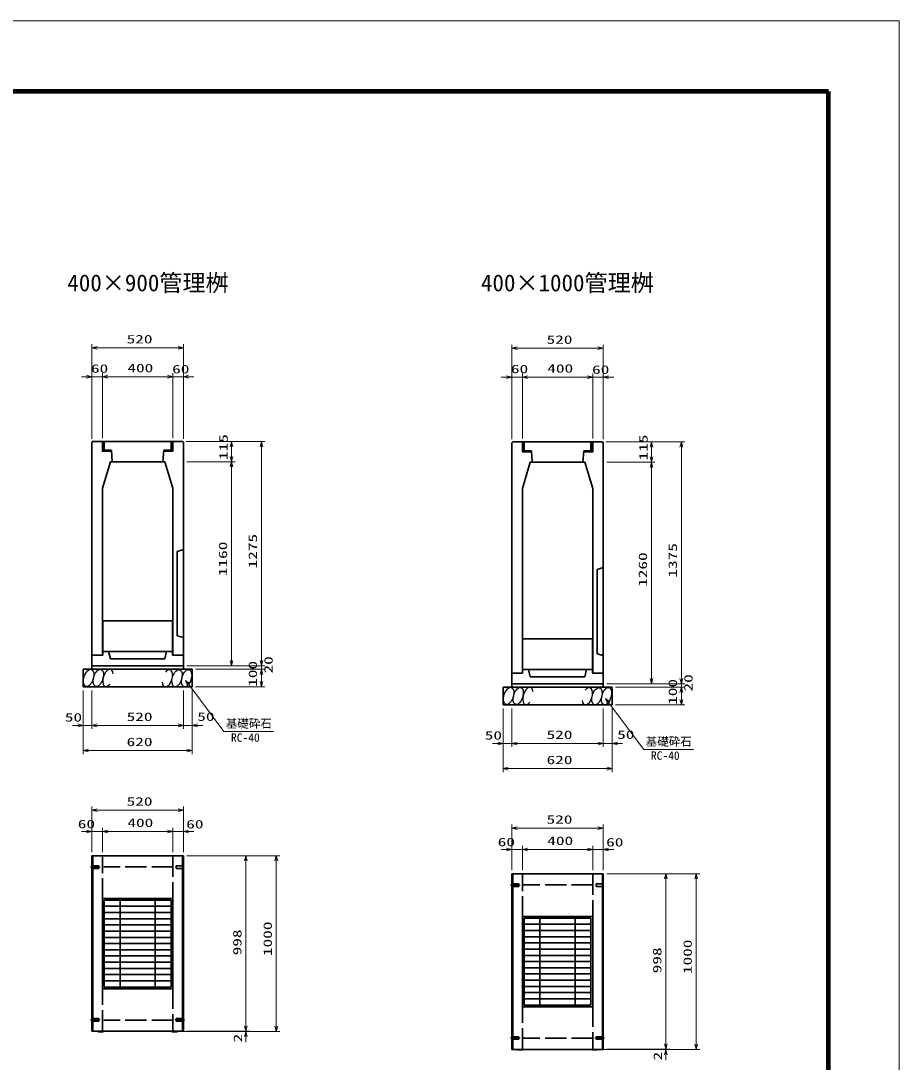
# Model space of a CAD drawing. Units: millimetres on the paper. Extents: x 0 to 841, y 0 to 594.
# Drawn here: x 591.3 to 841, y 298 to 594 of the extents above; entities that cross this region are included whole.
import ezdxf
from ezdxf.enums import TextEntityAlignment as Align

# ---------------------------------------------------------------- set-up
doc = ezdxf.new("R2010")
doc.units = ezdxf.units.MM
doc.linetypes.add('DASHED', pattern=[7.5, 6, -1.5])
doc.linetypes.add('USER2', pattern=[18.5, 12, -1.5, 3.5, -1.5])
for name, color, linetype, lineweight in [('D-BMK（構造物基準線）', 2, 'USER2', 18), ('D-STR-DIM（寸法）', 7, 'Continuous', 13), ('D-STR-HTXT(基礎砕石-旗)', 7, 'Continuous', 13), ('D-STR-STRF(グリ)', 7, 'Continuous', 25), ('D-STR（構造物）', 1, 'Continuous', 35), ('D-TTL-LINE（区切線）', 7, 'Continuous', 18), ('D-TTL（外枠）', 2, 'Continuous', 140)]:
    doc.layers.add(name, color=color, linetype=linetype, lineweight=lineweight)
doc.layers.add('D-STR-TXT(文字)', color=7, linetype='Continuous')
doc.styles.add('ＭＳ ゴシック', font='')
doc.styles.get('ＭＳ ゴシック').set_extended_font_data('MS Gothic')

# ---------------------------------------------------------------- blocks, each defined once
blk = doc.blocks.new('_Open30')
at = {"color": 7, "linetype": 'Continuous', "lineweight": 13}
for p, q in [((-1, 0.2679), (0, 0)), ((0, 0), (-1, -0.2679)), ((0, 0), (-1, 0))]:
    blk.add_line(p, q, dxfattribs=at)

msp = doc.modelspace()

# ---------------------------------------------------------------- linework, layer by layer
at = {"layer": 'D-BMK（構造物基準線）'}
for p, q in [((611.026, 353.4), (613.876, 353.4)), ((730.413, 348.28), (733.262, 348.28)), ((611.026, 310), (613.876, 310)), ((637.95, 310), (635.1, 310)), ((730.413, 304.88), (733.262, 304.88)), ((757.337, 304.88), (754.487, 304.88))]:
    msp.add_line(p, q, dxfattribs=at)
at = {"layer": 'D-STR-DIM（寸法）'}
for p, q in [((611.489, 493.836), (611.489, 502.044)), ((612.989, 501.044), (635.988, 501.044)), ((637.488, 493.836), (637.488, 502.044)), ((730.875, 493.716), (730.875, 501.925)), ((732.375, 500.925), (755.375, 500.925)), ((756.875, 493.716), (756.875, 501.925)), ((609.989, 492.836), (608.489, 492.836)), ((611.489, 475.183), (611.489, 493.836)), ((611.489, 492.836), (614.489, 492.836)), ((614.489, 475.373), (614.489, 493.836)), ((614.489, 475.373), (614.489, 493.836)), ((615.989, 492.836), (617.489, 492.836)), ((615.989, 492.836), (632.988, 492.836)), ((632.988, 492.836), (631.488, 492.836)), ((634.488, 475.373), (634.488, 493.836)), ((634.488, 475.373), (634.488, 493.836)), ((634.488, 492.836), (637.488, 492.836)), ((637.488, 475.18), (637.488, 493.836)), ((638.988, 492.836), (640.488, 492.836)), ((729.375, 492.716), (727.875, 492.716)), ((730.875, 475.063), (730.875, 493.716)), ((730.875, 492.716), (733.875, 492.716)), ((733.875, 475.253), (733.875, 493.716)), ((733.875, 475.253), (733.875, 493.716)), ((735.375, 492.716), (736.875, 492.716)), ((735.375, 492.716), (752.375, 492.716)), ((752.375, 492.716), (750.875, 492.716)), ((753.875, 475.253), (753.875, 493.716)), ((753.875, 475.253), (753.875, 493.716)), ((753.875, 492.716), (756.875, 492.716)), ((756.875, 475.06), (756.875, 493.716)), ((758.375, 492.716), (759.875, 492.716)), ((638.239, 474.428), (660.692, 474.428)), ((638.239, 474.428), (652.194, 474.428)), ((757.626, 474.308), (780.078, 474.308)), ((757.626, 474.308), (771.58, 474.308)), ((651.194, 470.18), (651.194, 472.928)), ((659.692, 412.18), (659.692, 472.928)), ((770.58, 470.06), (770.58, 472.808)), ((779.078, 407.06), (779.078, 472.808)), ((638.489, 468.68), (652.194, 468.68)), ((638.489, 468.68), (652.194, 468.68)), ((757.876, 468.56), (771.58, 468.56)), ((757.876, 468.56), (771.58, 468.56)), ((651.194, 412.18), (651.194, 467.18)), ((770.58, 407.06), (770.58, 467.06)), ((659.692, 412.18), (659.692, 413.68)), ((638.489, 410.68), (660.692, 410.68)), ((638.489, 410.68), (652.194, 410.68)), ((638.489, 410.68), (660.692, 410.68)), ((640.989, 409.68), (660.692, 409.68)), ((640.989, 409.68), (660.692, 409.68)), ((659.692, 409.68), (659.692, 410.68)), ((779.078, 407.06), (779.078, 408.56)), ((659.692, 406.18), (659.692, 408.18)), ((659.692, 408.18), (659.692, 406.68)), ((757.876, 405.56), (780.078, 405.56)), ((757.876, 405.56), (771.58, 405.56)), ((757.876, 405.56), (780.078, 405.56)), ((779.078, 404.56), (779.078, 405.56)), ((608.989, 403.68), (608.989, 392.713)), ((608.989, 402.68), (608.989, 385.556)), ((611.488, 403.68), (611.488, 392.713)), ((611.489, 403.68), (611.489, 392.713)), ((637.489, 403.68), (637.489, 392.713)), ((637.489, 402.68), (637.489, 392.713)), ((639.989, 403.68), (639.989, 392.713)), ((639.989, 402.68), (639.989, 385.556)), ((640.989, 404.68), (660.692, 404.68)), ((760.376, 404.56), (780.078, 404.56)), ((760.376, 404.56), (780.078, 404.56)), ((779.078, 401.06), (779.078, 403.06)), ((779.078, 403.06), (779.078, 401.56)), ((728.375, 398.56), (728.375, 387.593)), ((728.375, 397.56), (728.375, 380.436)), ((730.875, 398.56), (730.875, 387.593)), ((730.875, 398.56), (730.875, 387.593)), ((756.876, 398.56), (756.876, 387.593)), ((756.876, 397.56), (756.876, 387.593)), ((759.376, 398.56), (759.376, 387.593)), ((759.376, 397.56), (759.376, 380.436)), ((760.376, 399.56), (780.078, 399.56)), ((607.489, 393.713), (605.989, 393.713)), ((608.989, 393.713), (611.489, 393.713)), ((612.988, 393.713), (635.989, 393.713)), ((612.989, 393.713), (614.489, 393.713)), ((635.989, 393.713), (634.489, 393.713)), ((637.489, 393.713), (639.989, 393.713)), ((641.489, 393.713), (642.989, 393.713)), ((726.875, 388.593), (725.375, 388.593)), ((728.375, 388.593), (730.875, 388.593)), ((732.375, 388.593), (755.376, 388.593)), ((732.375, 388.593), (733.875, 388.593)), ((755.376, 388.593), (753.876, 388.593)), ((756.876, 388.593), (759.376, 388.593)), ((760.876, 388.593), (762.376, 388.593)), ((610.489, 386.556), (638.489, 386.556)), ((729.875, 381.436), (757.876, 381.436)), ((611.488, 357.65), (611.488, 370.627)), ((637.488, 364.607), (637.488, 370.627)), ((612.988, 369.627), (635.988, 369.627)), ((611.488, 357.65), (611.488, 364.577)), ((614.488, 357.65), (614.488, 364.577)), ((614.488, 357.702), (614.488, 364.577)), ((634.488, 357.68), (634.488, 364.577)), ((634.488, 357.68), (634.488, 364.577)), ((637.488, 357.65), (637.488, 364.577)), ((730.875, 352.53), (730.875, 365.507)), ((732.375, 364.507), (755.375, 364.507)), ((756.875, 359.487), (756.875, 365.507)), ((609.988, 363.577), (608.488, 363.577)), ((611.488, 363.577), (614.488, 363.577)), ((615.988, 363.577), (632.988, 363.577)), ((615.988, 363.577), (617.488, 363.577)), ((632.988, 363.577), (631.488, 363.577)), ((634.488, 363.577), (637.488, 363.577)), ((638.988, 363.577), (640.488, 363.577)), ((729.375, 358.457), (727.875, 358.457)), ((730.875, 352.53), (730.875, 359.457)), ((730.875, 358.457), (733.875, 358.457)), ((733.875, 352.53), (733.875, 359.457)), ((733.875, 352.582), (733.875, 359.457)), ((735.375, 358.457), (752.375, 358.457)), ((735.375, 358.457), (736.875, 358.457)), ((752.375, 358.457), (750.875, 358.457)), ((753.875, 352.561), (753.875, 359.457)), ((753.875, 352.561), (753.875, 359.457)), ((753.875, 358.457), (756.875, 358.457)), ((756.875, 352.53), (756.875, 359.457)), ((758.375, 358.457), (759.875, 358.457)), ((638.488, 356.68), (656.277, 356.68)), ((656.277, 356.68), (664.917, 356.68)), ((655.277, 308.28), (655.277, 355.18)), ((663.917, 308.18), (663.917, 355.18)), ((757.875, 351.561), (775.663, 351.561)), ((774.663, 303.161), (774.663, 350.061)), ((775.663, 351.561), (784.303, 351.561)), ((783.303, 303.061), (783.303, 350.061)), ((655.277, 308.28), (655.277, 309.78)), ((637.238, 306.68), (656.277, 306.68)), ((638.488, 306.78), (656.277, 306.78)), ((638.488, 306.78), (656.277, 306.78)), ((653.84, 306.68), (664.917, 306.68)), ((655.277, 306.78), (655.277, 306.68)), ((655.277, 305.18), (655.277, 303.68)), ((774.663, 303.161), (774.663, 304.661)), ((756.625, 301.561), (775.663, 301.561)), ((757.875, 301.661), (775.663, 301.661)), ((757.875, 301.661), (775.663, 301.661)), ((773.226, 301.561), (784.303, 301.561)), ((774.663, 301.661), (774.663, 301.561)), ((774.663, 300.061), (774.663, 298.561))]:
    msp.add_line(p, q, dxfattribs=at)
at = {"layer": 'D-STR-HTXT(基礎砕石-旗)'}
for points in [[(663.111, 391.983), (649.007, 391.983), (639.003, 405.309)], [(782.497, 386.863), (768.393, 386.863), (758.39, 400.189)]]:
    msp.add_lwpolyline(points, dxfattribs=at)
at = {"layer": 'D-STR-STRF(グリ)'}
for centre, major_axis in [((610.583, 407.203), (0.79, 2.421)), ((613.304, 407.203), (0.79, 2.421)), ((635.693, 407.123), (-0.771, -2.427)), ((638.414, 407.144), (-0.771, -2.427)), ((729.97, 402.084), (0.79, 2.421)), ((732.691, 402.084), (0.79, 2.421)), ((755.08, 402.003), (-0.771, -2.427)), ((757.801, 402.024), (-0.771, -2.427))]:
    msp.add_ellipse(centre, major_axis=major_axis, ratio=0.5139, dxfattribs=at)
for centre, major_axis in [((616.045, 407.203), (0.79, 2.421)), ((632.953, 407.101), (-0.771, -2.427)), ((735.432, 402.084), (0.79, 2.421)), ((752.339, 401.981), (-0.771, -2.427))]:
    msp.add_ellipse(centre, major_axis=major_axis, ratio=0.5139, start_param=5.3575563, end_param=10.3750652, dxfattribs=at)
at = {"layer": 'D-STR（構造物）'}
for p, q in [((611.738, 474.428), (611.488, 474.183)), ((611.489, 474.183), (611.489, 413.68)), ((611.738, 474.428), (637.239, 474.428)), ((614.789, 471.928), (614.789, 474.428)), ((614.989, 471.928), (614.989, 474.428)), ((633.988, 471.928), (633.988, 474.428)), ((634.188, 471.928), (634.188, 474.428)), ((637.239, 474.428), (637.489, 474.183)), ((637.489, 474.183), (637.489, 413.68)), ((731.125, 474.308), (730.875, 474.063)), ((730.875, 474.063), (730.875, 408.56)), ((731.125, 474.308), (756.626, 474.308)), ((734.175, 471.808), (734.175, 474.308)), ((734.375, 471.808), (734.375, 474.308)), ((753.375, 471.808), (753.375, 474.308)), ((753.575, 471.808), (753.575, 474.308)), ((756.626, 474.308), (756.876, 474.063)), ((756.876, 474.063), (756.876, 408.56)), ((616.989, 471.928), (614.789, 471.928)), ((616.989, 471.628), (616.989, 471.928)), ((617.038, 471.928), (617.288, 468.68)), ((631.938, 471.928), (631.688, 468.68)), ((631.988, 471.928), (634.188, 471.928)), ((631.988, 471.628), (631.988, 471.928)), ((736.375, 471.808), (734.175, 471.808)), ((736.375, 471.508), (736.375, 471.808)), ((736.425, 471.808), (736.675, 468.56)), ((751.325, 471.808), (751.075, 468.56)), ((751.375, 471.808), (753.575, 471.808)), ((751.375, 471.508), (751.375, 471.808)), ((634.489, 461.174), (632.237, 468.68)), ((753.876, 461.054), (751.624, 468.56)), ((614.488, 461.174), (614.488, 413.68)), ((634.489, 461.174), (634.489, 413.68)), ((733.875, 461.054), (733.875, 408.56)), ((753.876, 461.054), (753.876, 408.56)), ((635.739, 443.18), (637.489, 443.68)), ((635.739, 419.18), (635.739, 443.18)), ((755.126, 438.06), (756.876, 438.56)), ((755.126, 414.06), (755.126, 438.06)), ((614.563, 423.43), (614.563, 413.68)), ((635.739, 419.18), (637.489, 418.68)), ((733.95, 418.31), (733.95, 408.56)), ((614.563, 414.68), (634.414, 414.68)), ((614.488, 413.68), (611.489, 413.68)), ((624.488, 412.68), (632.239, 412.68)), ((637.489, 413.68), (634.414, 413.68)), ((637.489, 413.68), (634.489, 413.68)), ((637.489, 409.68), (637.489, 413.68)), ((755.126, 414.06), (756.876, 413.56)), ((608.989, 409.68), (639.989, 409.68)), ((608.989, 409.68), (608.989, 404.68)), ((611.489, 410.68), (637.489, 410.68)), ((639.989, 409.68), (639.989, 404.68)), ((733.875, 408.56), (730.875, 408.56)), ((733.95, 409.56), (753.801, 409.56)), ((756.876, 408.56), (753.801, 408.56)), ((756.876, 408.56), (753.876, 408.56)), ((756.876, 404.56), (756.876, 408.56)), ((730.875, 405.56), (756.876, 405.56)), ((743.875, 407.56), (751.626, 407.56)), ((608.989, 404.68), (639.989, 404.68)), ((728.375, 404.56), (759.376, 404.56)), ((728.375, 404.56), (728.375, 399.56)), ((759.376, 404.56), (759.376, 399.56)), ((728.375, 399.56), (759.376, 399.56)), ((611.488, 356.65), (637.488, 356.65)), ((611.488, 306.75), (611.488, 356.65)), ((611.738, 306.75), (611.738, 356.65)), ((637.238, 356.65), (637.238, 306.75)), ((637.488, 356.65), (637.488, 306.75)), ((730.875, 351.53), (756.875, 351.53)), ((730.875, 301.63), (730.875, 351.53)), ((731.125, 301.63), (731.125, 351.53)), ((756.625, 351.53), (756.625, 301.63)), ((756.875, 351.53), (756.875, 301.63)), ((614.488, 318.85), (614.488, 344.55)), ((614.488, 344.55), (634.488, 344.55)), ((614.988, 319.345), (614.988, 344.055)), ((614.988, 344.055), (633.988, 344.055)), ((619.488, 319.345), (619.488, 344.055)), ((629.488, 319.345), (629.488, 344.055)), ((633.988, 319.345), (633.988, 344.055)), ((634.488, 318.85), (634.488, 344.55)), ((614.988, 342.29), (633.988, 342.29)), ((614.988, 340.525), (633.988, 340.525)), ((614.988, 338.76), (633.988, 338.76)), ((733.875, 313.73), (733.875, 339.43)), ((733.875, 339.43), (753.875, 339.43)), ((734.375, 314.225), (734.375, 338.935)), ((734.375, 338.935), (753.375, 338.935)), ((738.875, 314.225), (738.875, 338.935)), ((748.875, 314.225), (748.875, 338.935)), ((753.375, 314.225), (753.375, 338.935)), ((753.875, 313.73), (753.875, 339.43)), ((614.988, 336.995), (633.988, 336.995)), ((614.988, 335.23), (633.988, 335.23)), ((734.375, 337.17), (753.375, 337.17)), ((734.375, 335.405), (753.375, 335.405)), ((614.988, 333.465), (633.988, 333.465)), ((614.988, 331.7), (633.988, 331.7)), ((734.375, 333.64), (753.375, 333.64)), ((734.375, 331.875), (753.375, 331.875)), ((614.988, 329.935), (633.988, 329.935)), ((734.375, 330.11), (753.375, 330.11)), ((614.988, 328.17), (633.988, 328.17)), ((614.988, 326.405), (633.988, 326.405)), ((734.375, 328.345), (753.375, 328.345)), ((734.375, 326.58), (753.375, 326.58)), ((614.988, 324.64), (633.988, 324.64)), ((614.988, 322.875), (633.988, 322.875)), ((734.375, 324.815), (753.375, 324.815)), ((734.375, 323.05), (753.375, 323.05)), ((614.988, 321.11), (633.988, 321.11)), ((734.375, 321.285), (753.375, 321.285)), ((614.488, 318.85), (634.488, 318.85)), ((614.988, 319.345), (633.988, 319.345)), ((734.375, 319.52), (753.375, 319.52)), ((734.375, 317.755), (753.375, 317.755)), ((734.375, 315.99), (753.375, 315.99)), ((734.375, 314.225), (753.375, 314.225)), ((733.875, 313.73), (753.875, 313.73)), ((637.488, 306.75), (611.488, 306.75)), ((613.238, 306.65), (613.138, 306.75)), ((614.738, 306.65), (613.238, 306.65)), ((614.738, 306.65), (614.838, 306.75)), ((634.238, 306.65), (634.138, 306.75)), ((634.238, 306.65), (635.738, 306.65)), ((635.738, 306.65), (635.838, 306.75)), ((756.875, 301.63), (730.875, 301.63)), ((732.625, 301.53), (732.525, 301.63)), ((734.125, 301.53), (732.625, 301.53)), ((734.125, 301.53), (734.225, 301.63)), ((753.625, 301.53), (753.525, 301.63)), ((753.625, 301.53), (755.125, 301.53)), ((755.125, 301.53), (755.225, 301.63))]:
    msp.add_line(p, q, dxfattribs=at)
at = {"layer": 'D-STR（構造物）', "linetype": 'DASHED'}
for p, q in [((614.488, 306.75), (614.488, 356.65)), ((634.488, 356.65), (634.488, 306.75)), ((611.488, 353.75), (613.488, 353.75)), ((611.488, 353.05), (613.488, 353.05)), ((613.488, 353.05), (613.488, 353.75)), ((634.488, 353.468), (614.838, 353.468)), ((637.488, 353.75), (635.488, 353.75)), ((635.488, 353.05), (635.488, 353.75)), ((637.488, 353.05), (635.488, 353.05)), ((733.875, 301.63), (733.875, 351.53)), ((753.875, 351.53), (753.875, 301.63)), ((730.875, 348.63), (732.875, 348.63)), ((730.875, 347.93), (732.875, 347.93)), ((732.875, 347.93), (732.875, 348.63)), ((753.875, 348.348), (734.225, 348.348)), ((756.875, 348.63), (754.875, 348.63)), ((754.875, 347.93), (754.875, 348.63)), ((756.875, 347.93), (754.875, 347.93)), ((611.488, 310.35), (613.488, 310.35)), ((611.488, 309.65), (613.488, 309.65)), ((613.488, 310.35), (613.488, 309.65)), ((634.488, 309.932), (614.838, 309.932)), ((637.488, 310.35), (635.488, 310.35)), ((635.488, 310.35), (635.488, 309.65)), ((637.488, 309.65), (635.488, 309.65)), ((730.875, 305.23), (732.875, 305.23)), ((732.875, 305.23), (732.875, 304.53)), ((756.875, 305.23), (754.875, 305.23)), ((754.875, 305.23), (754.875, 304.53)), ((730.875, 304.53), (732.875, 304.53)), ((753.875, 304.812), (734.225, 304.812)), ((756.875, 304.53), (754.875, 304.53))]:
    msp.add_line(p, q, dxfattribs=at)
at = {"layer": 'D-STR（構造物）'}
for points in [[(616.989, 471.628), (614.489, 471.628), (614.489, 474.428)], [(631.988, 471.628), (634.488, 471.628), (634.488, 474.428)], [(736.375, 471.508), (733.875, 471.508), (733.875, 474.308)], [(751.375, 471.508), (753.875, 471.508), (753.875, 474.308)], [(614.488, 461.174), (616.74, 468.68), (632.237, 468.68)], [(733.875, 461.054), (736.127, 468.56), (751.624, 468.56)], [(614.563, 423.43), (634.414, 423.43), (634.414, 413.68)], [(733.95, 418.31), (753.801, 418.31), (753.801, 408.56)], [(624.488, 412.68), (616.738, 412.68), (616.238, 414.68)], [(624.488, 412.68), (632.239, 412.68), (632.739, 414.68)], [(611.489, 409.68), (611.489, 413.68), (614.563, 413.68)], [(730.875, 404.56), (730.875, 408.56), (733.95, 408.56)], [(743.875, 407.56), (736.125, 407.56), (735.625, 409.56)], [(743.875, 407.56), (751.626, 407.56), (752.126, 409.56)]]:
    msp.add_lwpolyline(points, dxfattribs=at)
at = {"layer": 'D-TTL-LINE（区切線）'}
for p, q in [((841, 594), (0, 594)), ((841, 0), (841, 594))]:
    msp.add_line(p, q, dxfattribs=at)
at = {"layer": 'D-TTL（外枠）'}
for p, q in [((820.9, 573.9), (20.1, 573.9)), ((820.9, 20.1), (820.9, 573.9))]:
    msp.add_line(p, q, dxfattribs=at)

# ---------------------------------------------------------------- block references
at = {"layer": 'D-STR-DIM（寸法）'}
for p, xscale, yscale, rotation in [((611.489, 501.044), 1.5, 1.5, 180), ((730.875, 500.925), 1.499999, 1.499999, 180), ((614.489, 492.836), 1.5, 1.5, 180), ((614.489, 492.836), 1.5, 1.5, 180), ((637.488, 492.836), 1.5, 1.5, 180), ((733.875, 492.716), 1.499999, 1.499999, 180), ((733.875, 492.716), 1.499999, 1.499999, 180), ((756.875, 492.716), 1.499999, 1.499999, 180), ((651.194, 474.428), 1.5, 1.5, 90), ((659.692, 474.428), 1.5, 1.5, 90), ((770.58, 474.308), 1.499999, 1.499999, 90), ((779.078, 474.308), 1.499999, 1.499999, 90), ((651.194, 468.68), 1.5, 1.5, 270), ((651.194, 468.68), 1.5, 1.5, 90), ((770.58, 468.56), 1.499999, 1.499999, 270), ((770.58, 468.56), 1.499999, 1.499999, 90), ((651.194, 410.68), 1.5, 1.5, 270), ((659.692, 410.68), 1.5, 1.5, 270), ((659.692, 410.68), 1.5, 1.5, 270), ((659.692, 409.68), 1.5, 1.5, 90), ((659.692, 409.68), 1.5, 1.5, 90), ((659.692, 404.68), 1.5, 1.5, 270), ((770.58, 405.56), 1.499999, 1.499999, 270), ((779.078, 405.56), 1.499999, 1.499999, 270), ((779.078, 405.56), 1.499999, 1.499999, 270), ((779.078, 404.56), 1.499999, 1.499999, 90), ((779.078, 404.56), 1.499999, 1.499999, 90), ((779.078, 399.56), 1.499999, 1.499999, 270), ((611.488, 393.713), 1.5, 1.5, 180), ((611.489, 393.713), 1.5, 1.5, 180), ((639.989, 393.713), 1.5, 1.5, 180), ((730.875, 388.593), 1.499999, 1.499999, 180), ((730.875, 388.593), 1.499999, 1.499999, 180), ((759.376, 388.593), 1.499999, 1.499999, 180), ((608.989, 386.556), 1.5, 1.5, 180), ((728.375, 381.436), 1.499999, 1.499999, 180), ((611.488, 369.627), 1.5, 1.5, 180), ((730.875, 364.507), 1.499999, 1.499999, 180), ((614.488, 363.577), 1.5, 1.5, 180), ((614.488, 363.577), 1.5, 1.5, 180), ((637.488, 363.577), 1.5, 1.5, 180), ((733.875, 358.457), 1.499999, 1.499999, 180), ((733.875, 358.457), 1.499999, 1.499999, 180), ((756.875, 358.457), 1.499999, 1.499999, 180), ((655.277, 356.68), 1.5, 1.5, 90), ((663.917, 356.68), 1.5, 1.5, 90), ((774.663, 351.561), 1.499999, 1.499999, 90), ((783.303, 351.561), 1.499999, 1.499999, 90), ((655.277, 306.78), 1.5, 1.5, 270), ((655.277, 306.78), 1.5, 1.5, 270), ((663.917, 306.68), 1.5, 1.5, 270), ((655.277, 306.68), 1.5, 1.5, 90), ((774.663, 301.661), 1.499999, 1.499999, 270), ((774.663, 301.661), 1.499999, 1.499999, 270), ((783.303, 301.561), 1.499999, 1.499999, 270), ((774.663, 301.561), 1.499999, 1.499999, 90)]:
    msp.add_blockref('_Open30', p, dxfattribs=dict(at, xscale=xscale, yscale=yscale, rotation=rotation))
for p, xscale, yscale in [((637.488, 501.044), 1.5, 1.5), ((756.875, 500.925), 1.499999, 1.499999), ((611.489, 492.836), 1.5, 1.5), ((634.488, 492.836), 1.5, 1.5), ((634.488, 492.836), 1.5, 1.5), ((730.875, 492.716), 1.499999, 1.499999), ((753.875, 492.716), 1.499999, 1.499999), ((753.875, 492.716), 1.499999, 1.499999), ((608.989, 393.713), 1.5, 1.5), ((637.489, 393.713), 1.5, 1.5), ((637.489, 393.713), 1.5, 1.5), ((728.375, 388.593), 1.499999, 1.499999), ((756.876, 388.593), 1.499999, 1.499999), ((756.876, 388.593), 1.499999, 1.499999), ((639.989, 386.556), 1.5, 1.5), ((759.376, 381.436), 1.499999, 1.499999), ((637.488, 369.627), 1.5, 1.5), ((756.875, 364.507), 1.499999, 1.499999), ((611.488, 363.577), 1.5, 1.5), ((634.488, 363.577), 1.5, 1.5), ((634.488, 363.577), 1.5, 1.5), ((730.875, 358.457), 1.499999, 1.499999), ((753.875, 358.457), 1.499999, 1.499999), ((753.875, 358.457), 1.499999, 1.499999)]:
    msp.add_blockref('_Open30', p, dxfattribs=dict(at, xscale=xscale, yscale=yscale))
at = {"layer": 'D-STR-HTXT(基礎砕石-旗)', "rotation": 126.89552}
for p, xscale, yscale in [((638.102, 406.509), 1.5, 1.5), ((757.489, 401.389), 1.499999, 1.499999)]:
    msp.add_blockref('_Open30', p, dxfattribs=dict(at, xscale=xscale, yscale=yscale))

# ---------------------------------------------------------------- texts
at = {"layer": 'D-STR-DIM（寸法）', "style": 'ＭＳ ゴシック', "width": 1.5}
for s, p in [('520', (621.364, 501.582)), ('520', (740.75, 501.462)), ('60', (611.224, 493.23)), ('400', (621.572, 493.373)), ('60', (634.308, 493.059)), ('60', (730.611, 493.11)), ('400', (740.958, 493.254)), ('60', (753.695, 492.939)), ('50', (603.791, 394.08)), ('520', (621.364, 394.25)), ('50', (641.441, 394.288)), ('50', (723.177, 388.96)), ('520', (740.75, 389.131)), ('50', (760.827, 389.168)), ('620', (621.364, 387.093)), ('620', (740.75, 381.973)), ('520', (621.363, 370.165)), ('400', (621.571, 364.114)), ('520', (740.75, 365.045)), ('60', (607.474, 363.765)), ('60', (638.307, 363.701)), ('60', (726.86, 358.645)), ('400', (740.958, 358.995)), ('60', (757.694, 358.581))]:
    msp.add_text(s, height=2.405, dxfattribs=at).set_placement(p, align=Align.BOTTOM_LEFT)
for s, p in [('115', (650.819, 469.138)), ('115', (770.205, 469.018)), ('1275', (659.154, 438.341)), ('1160', (650.656, 436.138)), ('1375', (778.541, 435.721)), ('1260', (770.043, 433.102)), ('100', (659.154, 404.68)), ('20', (663.606, 408.462)), ('100', (778.541, 399.56)), ('20', (782.993, 403.342)), ('1000', (663.379, 328.139)), ('998', (654.739, 328.355)), ('1000', (782.766, 323.019)), ('998', (774.126, 323.236)), ('2', (654.914, 303.592)), ('2', (774.301, 298.473))]:
    msp.add_text(s, height=2.405, rotation=90, dxfattribs=at).set_placement(p, align=Align.BOTTOM_LEFT)
at = {"layer": 'D-STR-HTXT(基礎砕石-旗)', "style": 'ＭＳ ゴシック'}
for s, p in [('基礎砕石', (649.543, 392.317)), ('RC-40', (651.03, 388.332)), ('基礎砕石', (768.929, 387.198)), ('RC-40', (770.417, 383.212))]:
    msp.add_text(s, height=2.405, dxfattribs=at).set_placement(p, align=Align.BOTTOM_LEFT)
at = {"layer": 'D-STR-TXT(文字)', "style": 'ＭＳ ゴシック'}
for s, p in [('400×900管理桝', (604.499, 515.669)), ('400×1000管理桝', (722.094, 515.669))]:
    msp.add_text(s, height=4.811, dxfattribs=at).set_placement(p, align=Align.BOTTOM_LEFT)

doc.saveas('drawing.dxf')
